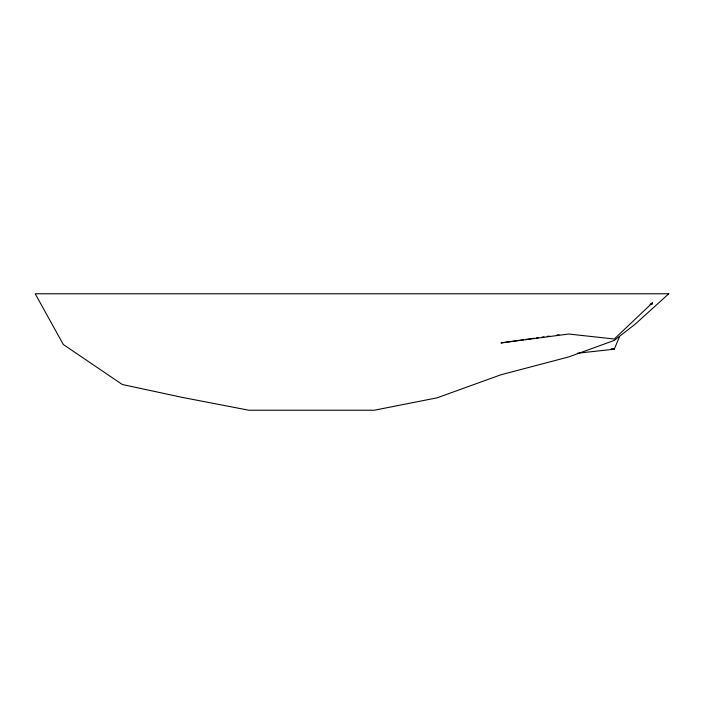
<?xml version="1.0" encoding="UTF-8"?>
<svg xmlns="http://www.w3.org/2000/svg" width="704" height="704" viewBox="0 0 704 704"><rect width="100%" height="100%" fill="white"/><g stroke="black" fill="none" stroke-linecap="round" stroke-linejoin="round"><path stroke-width="1.06" d="M619.555 336.574L614.266 349.193L577.386 353.241M652.379 302.87L650.1 304.48L652.379 304.058L652.379 302.87L614.266 339.02L568.7 334.022L500.914 342.945L523.512 339.75M525.668 339.442L534.274 338.228M536.422 337.92L538.578 337.621M541.807 337.163L543.954 336.855M547.184 336.398L549.34 336.098M556.864 335.034L559.02 334.726M611.01 349.298L614.266 349.193L611.01 348.973M668.8 293.762L635.043 324.306L614.266 340.419L568.7 356.937L500.914 374.783L437.087 397.83L374.282 410.238L248.89 410.238L182.107 397.364L122.329 384.507L63.307 344.494L35.2 293.762L668.8 293.762"/></g></svg>
